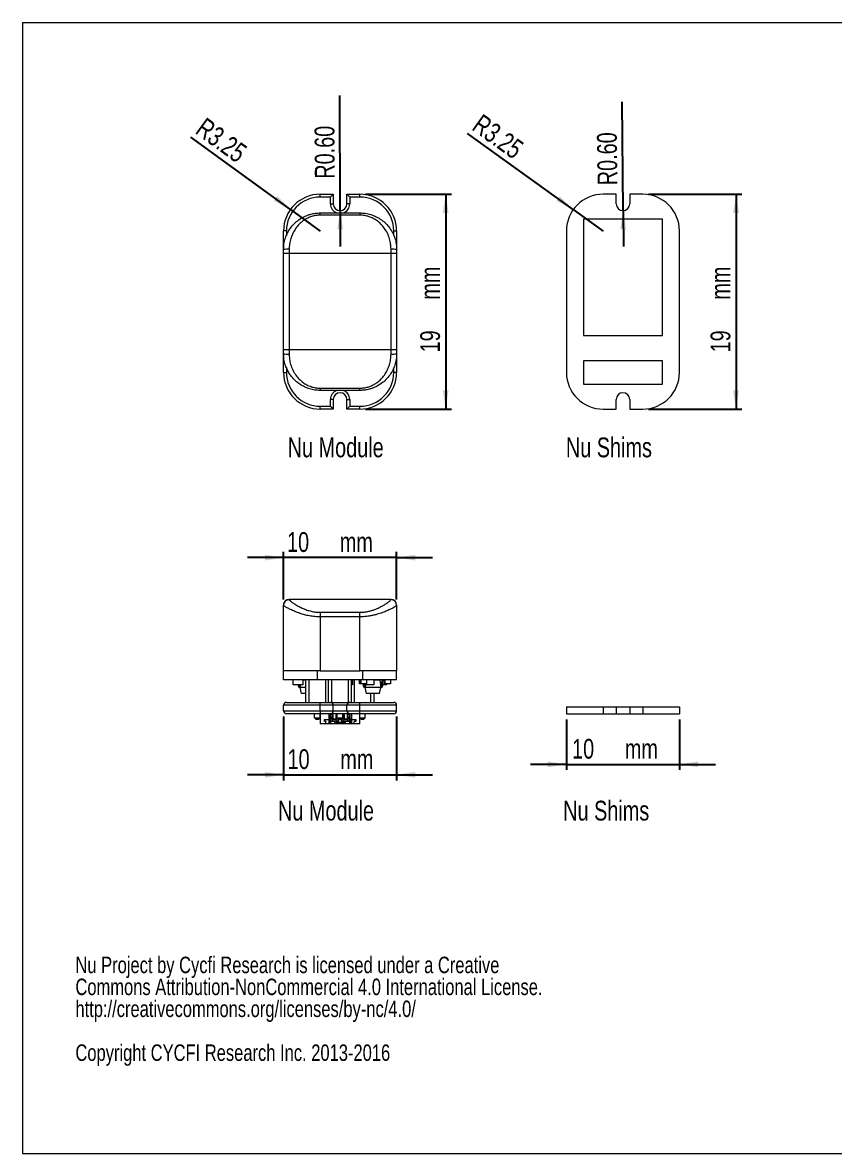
# Model space of a CAD drawing. Header units: millimetres. Extents: x 5 to 292, y 4 to 204.
# Drawn here: x 4.9 to 148.4, y 4.5 to 204.5 of the extents above; entities that cross this region are included whole.
import ezdxf

# ---------------------------------------------------------------- set-up
doc = ezdxf.new("R2010")
doc.units = ezdxf.units.MM
doc.layers.add('LAYER_1', color=179, linetype='Continuous')
doc.styles.add('SLDTEXTSTYLE0', font='TXT', dxfattribs={"width": 0.75})
doc.dimstyles.new('SLDDIMSTYLE0', dxfattribs={"dimtxt": 3.5, "dimasz": 3.302, "dimexe": 0, "dimexo": 0.0625, "dimgap": 0.875, "dimtad": 1, "dimlfac": 0.5, "dimrnd": 1e-09, "dimzin": 12, "dimdsep": 46, "dimtxsty": 'SLDTEXTSTYLE0', "dimsah": 1, "dimcen": 0.09, "dimadec": 0, "dimazin": 3, "dimtfac": 1, "dimtofl": 0, "dimtmove": 0, "dimatfit": 3, "dimfxl": 1, "dimfrac": 2, "dimtolj": 1, "dimtzin": 12, "dimarcsym": 0})
doc.dimstyles.new('SLDDIMSTYLE1', dxfattribs={"dimtxt": 3.5, "dimasz": 3.302, "dimexe": 0, "dimexo": 0.0625, "dimgap": 0.875, "dimtad": 1, "dimlfac": 0.5, "dimrnd": 1e-09, "dimzin": 4, "dimdsep": 46, "dimtxsty": 'SLDTEXTSTYLE0', "dimsah": 1, "dimcen": 0, "dimadec": 0, "dimazin": 1, "dimtfac": 1, "dimtofl": 0, "dimtmove": 1, "dimatfit": 3, "dimfxl": 1, "dimfrac": 2, "dimtolj": 1, "dimtzin": 12, "dimarcsym": 0})
doc.dimstyles.new('SLDDIMSTYLE2', dxfattribs={"dimtxt": 3.5, "dimasz": 3.302, "dimexe": 0, "dimexo": 0.0625, "dimgap": 0.875, "dimtad": 1, "dimlfac": 0.5, "dimrnd": 1e-09, "dimzin": 12, "dimdsep": 46, "dimtxsty": 'SLDTEXTSTYLE0', "dimsah": 1, "dimcen": 0, "dimadec": 0, "dimazin": 3, "dimtfac": 1, "dimtofl": 0, "dimtmove": 0, "dimatfit": 3, "dimfxl": 1, "dimfrac": 2, "dimtolj": 1, "dimtzin": 12, "dimarcsym": 0})
doc.dimstyles.new('SLDDIMSTYLE3', dxfattribs={"dimtxt": 3.5, "dimasz": 3.302, "dimexe": 0, "dimexo": 0.0625, "dimgap": 0.875, "dimtad": 1, "dimlfac": 0.5, "dimrnd": 1e-09, "dimzin": 12, "dimdsep": 46, "dimtxsty": 'SLDTEXTSTYLE0', "dimsah": 1, "dimcen": 0.09, "dimadec": 0, "dimazin": 3, "dimtfac": 1, "dimtmove": 0, "dimatfit": 0, "dimfxl": 1, "dimfrac": 2, "dimtolj": 1, "dimtzin": 12, "dimarcsym": 0})

# ---------------------------------------------------------------- blocks, each defined once
blk = doc.blocks.new('SW_NOTE_0')
at = {"color": 0, "linetype": 'Continuous', "lineweight": 0, "char_height": 2.9104, "attachment_point": 1, "style": 'SLDTEXTSTYLE0'}
for s, insert in [('Nu Project by Cycfi Research is licensed under a Creative', (0, 3.75)), ('Commons Attribution-NonCommercial 4.0 International License.', (0, -0.13)), ('http://creativecommons.org/licenses/by-nc/4.0/', (0, -4.01)), ('Copyright CYCFI Research Inc. 2013-2016', (0, -11.77))]:
    blk.add_mtext(s, dxfattribs=dict(at, insert=insert))
blk = doc.blocks.new('_D')
at = {"layer": 'LAYER_1'}
for p, q in [((65.54, 174.12), (80.71, 174.12)), ((79.71, 174.12), (79.71, 136.12)), ((65.54, 136.12), (80.71, 136.12))]:
    blk.add_line(p, q, dxfattribs=at)
for points in [[(79.71, 174.12), (79.2, 170.82), (80.22, 170.82)], [(79.71, 136.12), (80.22, 139.43), (79.2, 139.43)]]:
    blk.add_solid(points, dxfattribs=at)
at = {"layer": 'LAYER_1', "char_height": 3.5, "attachment_point": 1, "rotation": 90, "style": 'SLDTEXTSTYLE0'}
for s, insert in [('mm', (75.2, 155.48, -7)), ('19', (75.2, 146.15, -7))]:
    blk.add_mtext(s, dxfattribs=dict(at, insert=insert))
blk = doc.blocks.new('_D_1')
at = {"layer": 'LAYER_1'}
for q in [(61.02, 191.61), (61.06, 164.87)]:
    blk.add_line((61.05, 171.22), q, dxfattribs=at)
blk.add_solid([(61.05, 171.22), (60.55, 167.92), (61.56, 167.92)], dxfattribs=at)
at = {"layer": 'LAYER_1', "insert": (56.58, 176.86, -7), "char_height": 3.5, "attachment_point": 1, "rotation": 90.2852, "style": 'SLDTEXTSTYLE0'}
blk.add_mtext('R0.60', dxfattribs=at)
blk = doc.blocks.new('_D_2')
at = {"layer": 'LAYER_1'}
for q in [(34.67, 184.22), (57.54, 167.62)]:
    blk.add_line((52.28, 171.44), q, dxfattribs=at)
blk.add_solid([(52.28, 171.44), (49.91, 173.79), (49.31, 172.97)], dxfattribs=at)
at = {"layer": 'LAYER_1', "insert": (37.3, 187.86, -7), "char_height": 3.5, "attachment_point": 1, "rotation": 324.0342, "style": 'SLDTEXTSTYLE0'}
blk.add_mtext('R3.25', dxfattribs=at)
blk = doc.blocks.new('_D_3')
at = {"layer": 'LAYER_1'}
for q in [(83.55, 184.84), (107.54, 167.62)]:
    blk.add_line((102.26, 171.41), q, dxfattribs=at)
blk.add_solid([(102.26, 171.41), (99.88, 173.75), (99.28, 172.93)], dxfattribs=at)
at = {"layer": 'LAYER_1', "insert": (86.17, 188.49, -7), "char_height": 3.5, "attachment_point": 1, "rotation": 324.3367, "style": 'SLDTEXTSTYLE0'}
blk.add_mtext('R3.25', dxfattribs=at)
blk = doc.blocks.new('_D_4')
at = {"layer": 'LAYER_1'}
for q in [(110.88, 190.48), (111.12, 164.88)]:
    blk.add_line((111.06, 171.22), q, dxfattribs=at)
blk.add_solid([(111.06, 171.22), (110.58, 167.92), (111.6, 167.93)], dxfattribs=at)
at = {"layer": 'LAYER_1', "insert": (106.57, 175.69, -7), "char_height": 3.5, "attachment_point": 1, "rotation": 90.7822, "style": 'SLDTEXTSTYLE0'}
blk.add_mtext('R0.60', dxfattribs=at)
blk = doc.blocks.new('_D_5')
at = {"layer": 'LAYER_1'}
for p, q in [((115.54, 174.12), (132.04, 174.12)), ((131.04, 174.12), (131.04, 136.12)), ((115.54, 136.12), (132.04, 136.12))]:
    blk.add_line(p, q, dxfattribs=at)
for points in [[(131.04, 174.12), (130.53, 170.82), (131.55, 170.82)], [(131.04, 136.12), (131.55, 139.43), (130.53, 139.43)]]:
    blk.add_solid(points, dxfattribs=at)
at = {"layer": 'LAYER_1', "char_height": 3.5, "attachment_point": 1, "rotation": 90, "style": 'SLDTEXTSTYLE0'}
for s, insert in [('mm', (126.53, 155.48, -7)), ('19', (126.53, 146.15, -7))]:
    blk.add_mtext(s, dxfattribs=dict(at, insert=insert))
blk = doc.blocks.new('_D_6')
at = {"layer": 'LAYER_1'}
for p, q in [((51.04, 102.42), (51.04, 110.85)), ((71.04, 102.42), (71.04, 110.85)), ((51.04, 109.85), (44.69, 109.85)), ((71.04, 109.85), (51.04, 109.85)), ((71.04, 109.85), (77.39, 109.85))]:
    blk.add_line(p, q, dxfattribs=at)
for points in [[(51.04, 109.85), (47.74, 110.36), (47.74, 109.34)], [(71.04, 109.85), (74.34, 109.34), (74.34, 110.36)]]:
    blk.add_solid(points, dxfattribs=at)
at = {"layer": 'LAYER_1', "char_height": 3.5, "attachment_point": 1, "style": 'SLDTEXTSTYLE0'}
for s, insert in [('10', (51.66, 114.36, 0.2)), ('mm', (60.99, 114.36, 0.2))]:
    blk.add_mtext(s, dxfattribs=dict(at, insert=insert))
blk = doc.blocks.new('_D_7')
at = {"layer": 'LAYER_1'}
for p, q in [((51.04, 81.74), (51.04, 70.44)), ((71.04, 81.74), (71.04, 70.44)), ((51.04, 71.44), (44.69, 71.44)), ((51.04, 71.44), (71.04, 71.44)), ((71.04, 71.44), (77.39, 71.44))]:
    blk.add_line(p, q, dxfattribs=at)
for points in [[(51.04, 71.44), (47.74, 71.95), (47.74, 70.94)], [(71.04, 71.44), (74.34, 70.94), (74.34, 71.95)]]:
    blk.add_solid(points, dxfattribs=at)
at = {"layer": 'LAYER_1', "char_height": 3.5, "attachment_point": 1, "style": 'SLDTEXTSTYLE0'}
for s, insert in [('10', (51.75, 75.96, 0.2)), ('mm', (61.08, 75.96, 0.2))]:
    blk.add_mtext(s, dxfattribs=dict(at, insert=insert))
blk = doc.blocks.new('_D_8')
at = {"layer": 'LAYER_1'}
for p, q in [((101.04, 81.24), (101.04, 72.29)), ((121.04, 81.24), (121.04, 72.29)), ((101.04, 73.29), (94.69, 73.29)), ((101.04, 73.29), (121.04, 73.29)), ((121.04, 73.29), (127.39, 73.29))]:
    blk.add_line(p, q, dxfattribs=at)
for points in [[(101.04, 73.29), (97.74, 73.8), (97.74, 72.78)], [(121.04, 73.29), (124.34, 72.78), (124.34, 73.8)]]:
    blk.add_solid(points, dxfattribs=at)
at = {"layer": 'LAYER_1', "char_height": 3.5, "attachment_point": 1, "style": 'SLDTEXTSTYLE0'}
for s, insert in [('10', (102.05, 77.8, 0.2)), ('mm', (111.38, 77.8, 0.2))]:
    blk.add_mtext(s, dxfattribs=dict(at, insert=insert))

msp = doc.modelspace()

# ---------------------------------------------------------------- linework, layer by layer
at = {"color": 7, "linetype": 'Continuous', "lineweight": 0}
for p, q in [((4.92, 204.48), (291.92, 204.48)), ((4.92, 204.48), (4.92, 4.48)), ((4.92, 4.48), (291.92, 4.48))]:
    msp.add_line(p, q, dxfattribs=at)
at = {"color": 7, "linetype": 'Continuous', "lineweight": 15}
for p, q in [((57.543, 173.625), (57.543, 174.125)), ((57.543, 174.125), (59.843, 174.125)), ((59.843, 174.125), (59.843, 172.425)), ((62.243, 172.425), (62.243, 174.125)), ((62.243, 174.125), (64.543, 174.125)), ((64.543, 173.625), (64.543, 174.125)), ((109.843, 174.125), (107.543, 174.125)), ((109.843, 172.425), (109.843, 174.125)), ((112.243, 174.125), (112.243, 172.425)), ((114.543, 174.125), (112.243, 174.125)), ((59.343, 173.625), (57.543, 173.625)), ((59.343, 172.425), (59.343, 173.625)), ((59.343, 172.425), (59.843, 172.425)), ((62.743, 172.425), (62.243, 172.425)), ((62.743, 173.625), (62.743, 172.425)), ((64.543, 173.625), (62.743, 173.625)), ((57.543, 170.425), (57.543, 170.825)), ((57.543, 170.825), (64.543, 170.825)), ((64.543, 170.425), (57.543, 170.425)), ((64.543, 170.825), (64.543, 170.425)), ((118.043, 169.725), (104.043, 169.725)), ((104.043, 169.725), (104.043, 149.125)), ((118.043, 149.125), (118.043, 169.725)), ((51.043, 164.325), (51.043, 167.625)), ((51.543, 167.625), (51.043, 167.625)), ((70.543, 167.625), (71.043, 167.625)), ((71.043, 167.625), (71.043, 164.325)), ((101.043, 167.625), (101.043, 142.625)), ((121.043, 142.625), (121.043, 167.625)), ((51.043, 163.625), (51.043, 164.325)), ((52.043, 164.392), (52.043, 163.625)), ((70.043, 163.625), (70.043, 164.392)), ((71.043, 164.325), (71.043, 163.625)), ((51.043, 146.625), (51.043, 163.625)), ((52.043, 163.625), (51.043, 163.625)), ((52.043, 163.625), (52.043, 146.625)), ((70.043, 163.625), (52.043, 163.625)), ((70.043, 146.625), (70.043, 163.625)), ((71.043, 163.625), (70.043, 163.625)), ((71.043, 163.625), (71.043, 146.625)), ((104.043, 149.125), (118.043, 149.125)), ((51.043, 145.925), (51.043, 146.625)), ((52.043, 146.625), (51.043, 146.625)), ((52.043, 146.625), (52.043, 145.857)), ((70.043, 146.625), (52.043, 146.625)), ((70.043, 145.857), (70.043, 146.625)), ((71.043, 146.625), (70.043, 146.625)), ((71.043, 146.625), (71.043, 145.925)), ((51.043, 142.625), (51.043, 145.925)), ((71.043, 145.925), (71.043, 142.625)), ((118.043, 144.685), (104.043, 144.685)), ((104.043, 144.685), (104.043, 140.525)), ((118.043, 140.525), (118.043, 144.685)), ((51.043, 142.625), (51.543, 142.625)), ((71.043, 142.625), (70.543, 142.625)), ((104.043, 140.525), (118.043, 140.525)), ((57.543, 139.825), (57.543, 139.425)), ((57.543, 139.825), (64.543, 139.825)), ((64.543, 139.425), (57.543, 139.425)), ((64.543, 139.425), (64.543, 139.825)), ((57.543, 136.125), (57.543, 136.625)), ((57.543, 136.625), (59.343, 136.625)), ((59.843, 136.125), (57.543, 136.125)), ((59.343, 136.625), (59.343, 137.825)), ((59.843, 137.825), (59.343, 137.825)), ((59.843, 137.825), (59.843, 136.125)), ((62.243, 137.825), (62.743, 137.825)), ((62.243, 136.125), (62.243, 137.825)), ((64.543, 136.125), (62.243, 136.125)), ((62.743, 137.825), (62.743, 136.625)), ((62.743, 136.625), (64.543, 136.625)), ((64.543, 136.125), (64.543, 136.625)), ((107.543, 136.125), (109.843, 136.125)), ((109.843, 136.125), (109.843, 137.825)), ((112.243, 137.825), (112.243, 136.125)), ((112.243, 136.125), (114.543, 136.125)), ((52.043, 102.445), (52.043, 102.418)), ((70.043, 102.445), (52.043, 102.445)), ((70.043, 102.418), (70.043, 102.445)), ((51.043, 101.421), (51.043, 101.445)), ((51.043, 89.845), (51.043, 101.421)), ((57.543, 100.178), (64.543, 100.178)), ((57.543, 100.178), (57.543, 99.378)), ((64.543, 99.378), (64.543, 100.178)), ((71.043, 101.445), (71.043, 101.421)), ((71.043, 101.421), (71.043, 89.845)), ((64.543, 99.378), (57.543, 99.378)), ((57.543, 99.378), (57.543, 89.845)), ((64.543, 89.845), (64.543, 99.378)), ((57.543, 89.845), (51.043, 89.845)), ((51.043, 88.245), (51.043, 89.845)), ((57.043, 88.245), (51.043, 88.245)), ((52.726, 87.355), (52.726, 88.235)), ((54.446, 88.235), (54.446, 87.355)), ((55.004, 88.199), (54.446, 88.199)), ((54.628, 88.235), (54.628, 88.199)), ((55.002, 88.199), (55.002, 88.245)), ((55.004, 84.245), (55.004, 88.245)), ((55.504, 88.245), (55.504, 84.245)), ((57.043, 88.245), (57.043, 89.845)), ((65.043, 88.245), (57.043, 88.245)), ((57.543, 89.845), (64.543, 89.845)), ((58.504, 84.245), (58.504, 88.245)), ((59.004, 84.245), (59.004, 88.245)), ((59.504, 88.245), (59.504, 84.245)), ((62.504, 84.245), (62.504, 88.245)), ((63.004, 88.245), (63.004, 84.245)), ((63.225, 88.235), (63.225, 87.355)), ((63.502, 88.245), (63.502, 84.245)), ((64.502, 88.245), (64.502, 87.545)), ((64.502, 87.605), (64.502, 88.185)), ((64.502, 88.185), (64.504, 88.185)), ((64.504, 88.185), (64.504, 88.245)), ((64.504, 88.185), (64.509, 88.185)), ((64.509, 88.245), (64.509, 88.185)), ((64.509, 88.185), (64.511, 88.185)), ((64.511, 87.545), (64.511, 88.245)), ((64.511, 88.185), (64.511, 87.605)), ((71.043, 89.845), (64.543, 89.845)), ((64.601, 88.245), (64.601, 88.105)), ((64.679, 88.105), (64.601, 88.105)), ((64.679, 88.245), (64.679, 87.545)), ((64.68, 88.185), (64.682, 88.185)), ((64.68, 87.605), (64.68, 88.185)), ((64.682, 88.185), (64.682, 88.245)), ((64.682, 88.185), (64.686, 88.185)), ((64.686, 88.235), (64.686, 88.185)), ((64.689, 88.235), (64.686, 88.235)), ((64.686, 88.185), (64.688, 88.185)), ((64.688, 88.185), (64.688, 87.605)), ((64.689, 87.545), (64.689, 88.235)), ((65.043, 88.245), (65.043, 89.845)), ((71.043, 88.245), (65.043, 88.245)), ((65.709, 88.245), (65.709, 87.545)), ((66.999, 88.235), (66.999, 87.355)), ((68.093, 88.199), (66.999, 88.199)), ((67.002, 88.245), (67.002, 88.199)), ((67.541, 88.199), (67.541, 88.235)), ((68.093, 88.199), (68.253, 86.899)), ((68.916, 88.105), (68.735, 88.105)), ((68.916, 88.245), (68.916, 87.545)), ((68.917, 88.185), (68.919, 88.185)), ((68.917, 87.605), (68.917, 88.185)), ((68.919, 88.185), (68.919, 88.245)), ((68.919, 88.185), (68.924, 88.185)), ((68.924, 88.235), (68.924, 88.185)), ((68.926, 88.235), (68.924, 88.235)), ((68.924, 88.185), (68.926, 88.185)), ((68.926, 87.545), (68.926, 88.235)), ((68.926, 88.185), (68.926, 87.605)), ((69.946, 88.245), (69.946, 87.545)), ((71.043, 88.245), (71.043, 89.845)), ((54.436, 87.345), (52.736, 87.345)), ((53.674, 87.099), (53.674, 87.345)), ((53.814, 87.345), (53.814, 87.099)), ((53.874, 87.039), (53.973, 87.039)), ((53.956, 86.899), (53.874, 86.899)), ((54.011, 87.345), (53.956, 86.899)), ((54.21, 85.799), (53.956, 86.899)), ((55.004, 86.899), (53.956, 86.899)), ((63.215, 87.345), (63.004, 87.345)), ((64.503, 87.605), (64.502, 87.605)), ((64.503, 87.545), (64.502, 87.545)), ((64.503, 87.545), (64.503, 87.605)), ((64.51, 87.605), (64.503, 87.605)), ((64.51, 87.545), (64.503, 87.545)), ((64.51, 87.545), (64.51, 87.605)), ((64.51, 87.605), (64.511, 87.605)), ((64.511, 87.545), (64.51, 87.545)), ((64.679, 87.545), (64.511, 87.545)), ((64.514, 87.525), (64.514, 87.545)), ((64.52, 87.525), (64.514, 87.525)), ((64.52, 87.525), (64.52, 87.545)), ((64.695, 87.525), (64.52, 87.525)), ((64.679, 87.545), (64.681, 87.545)), ((64.681, 87.605), (64.68, 87.605)), ((64.681, 87.545), (64.681, 87.605)), ((64.687, 87.605), (64.681, 87.605)), ((64.681, 87.545), (64.687, 87.545)), ((64.687, 87.545), (64.687, 87.605)), ((64.687, 87.605), (64.688, 87.605)), ((64.689, 87.545), (64.687, 87.545)), ((65.709, 87.545), (64.689, 87.545)), ((64.695, 87.525), (64.695, 87.545)), ((64.698, 87.525), (64.695, 87.525)), ((64.698, 87.525), (64.698, 87.545)), ((65.696, 87.525), (64.698, 87.525)), ((65.171, 87.099), (65.171, 87.525)), ((65.279, 87.355), (65.279, 87.525)), ((66.989, 87.345), (65.289, 87.345)), ((65.311, 87.345), (65.311, 87.099)), ((65.371, 87.039), (65.47, 87.039)), ((65.453, 86.899), (65.371, 86.899)), ((65.508, 87.345), (65.453, 86.899)), ((65.707, 85.799), (65.453, 86.899)), ((68.253, 86.899), (65.453, 86.899)), ((65.696, 87.525), (65.696, 87.545)), ((67.999, 85.799), (68.253, 86.899)), ((68.395, 87.345), (68.198, 87.345)), ((68.236, 87.039), (68.335, 87.039)), ((68.335, 86.899), (68.253, 86.899)), ((68.395, 87.099), (68.395, 87.905)), ((68.535, 87.905), (68.535, 87.099)), ((69.251, 87.345), (68.535, 87.345)), ((68.916, 87.545), (68.918, 87.545)), ((68.918, 87.605), (68.917, 87.605)), ((68.918, 87.545), (68.918, 87.605)), ((68.924, 87.605), (68.918, 87.605)), ((68.918, 87.545), (68.924, 87.545)), ((68.924, 87.545), (68.924, 87.605)), ((68.924, 87.605), (68.926, 87.605)), ((68.926, 87.545), (68.924, 87.545)), ((69.946, 87.545), (68.926, 87.545)), ((68.932, 87.525), (68.932, 87.545)), ((68.935, 87.525), (68.932, 87.525)), ((68.935, 87.525), (68.935, 87.545)), ((69.934, 87.525), (68.935, 87.525)), ((69.261, 87.525), (69.261, 87.355)), ((69.934, 87.525), (69.934, 87.545)), ((51.543, 84.245), (57.543, 84.245)), ((55.004, 85.799), (54.21, 85.799)), ((55.002, 84.245), (55.002, 85.799)), ((57.543, 83.745), (57.543, 84.245)), ((57.543, 84.245), (59.343, 84.245)), ((59.343, 84.245), (62.743, 84.245)), ((62.743, 84.245), (64.543, 84.245)), ((64.543, 83.745), (64.543, 84.245)), ((64.543, 84.245), (70.543, 84.245)), ((67.999, 85.799), (65.707, 85.799)), ((66.502, 84.245), (66.502, 85.799)), ((67.002, 85.799), (67.002, 84.245)), ((57.543, 83.745), (51.043, 83.745)), ((51.043, 82.745), (51.043, 83.745)), ((51.043, 82.745), (57.543, 82.745)), ((57.543, 82.245), (51.543, 82.245)), ((56.502, 81.545), (56.502, 82.245)), ((56.504, 81.545), (56.504, 82.245)), ((57.504, 81.545), (57.504, 82.245)), ((57.538, 82.245), (57.538, 80.445)), ((57.543, 82.745), (57.543, 83.745)), ((59.843, 83.745), (57.543, 83.745)), ((57.543, 82.745), (57.543, 82.245)), ((57.543, 82.745), (59.843, 82.745)), ((59.343, 82.245), (57.543, 82.245)), ((59.038, 82.245), (59.038, 81.205)), ((59.368, 82.065), (59.268, 82.065)), ((59.268, 82.065), (59.268, 81.385)), ((59.368, 81.965), (59.268, 82.065)), ((62.743, 82.245), (59.343, 82.245)), ((59.368, 82.245), (59.368, 82.045)), ((59.708, 82.045), (59.368, 82.045)), ((59.368, 82.045), (59.368, 81.685)), ((59.708, 82.245), (59.708, 82.045)), ((59.808, 82.065), (59.708, 82.065)), ((59.808, 82.065), (59.708, 81.965)), ((59.708, 82.045), (59.708, 81.685)), ((59.808, 81.385), (59.808, 82.065)), ((59.843, 82.745), (59.843, 83.745)), ((62.243, 83.745), (59.843, 83.745)), ((59.843, 82.745), (62.243, 82.745)), ((60.368, 82.065), (60.268, 82.065)), ((60.268, 82.065), (60.268, 81.385)), ((60.368, 81.965), (60.268, 82.065)), ((60.368, 82.245), (60.368, 82.045)), ((60.368, 82.045), (60.368, 81.685)), ((60.504, 81.545), (60.504, 82.245)), ((61.504, 81.545), (61.504, 82.245)), ((61.708, 82.245), (61.708, 82.045)), ((61.808, 82.065), (61.708, 82.065)), ((61.808, 82.065), (61.708, 81.965)), ((61.708, 82.045), (61.708, 81.685)), ((61.808, 81.385), (61.808, 82.065)), ((64.543, 83.745), (62.243, 83.745)), ((62.243, 82.745), (62.243, 83.745)), ((62.243, 82.745), (64.543, 82.745)), ((62.368, 81.965), (62.268, 82.065)), ((62.368, 82.065), (62.268, 82.065)), ((62.268, 82.065), (62.268, 81.385)), ((62.368, 82.245), (62.368, 82.045)), ((62.708, 82.045), (62.368, 82.045)), ((62.368, 82.045), (62.368, 81.685)), ((62.708, 82.245), (62.708, 82.045)), ((62.808, 82.065), (62.708, 81.965)), ((62.808, 82.065), (62.708, 82.065)), ((62.708, 82.045), (62.708, 81.685)), ((64.543, 82.245), (62.743, 82.245)), ((62.808, 81.385), (62.808, 82.065)), ((63.038, 82.245), (63.038, 81.205)), ((64.538, 80.445), (64.538, 82.245)), ((64.543, 82.745), (64.543, 83.745)), ((71.043, 83.745), (64.543, 83.745)), ((64.543, 82.245), (64.543, 82.745)), ((64.543, 82.745), (71.043, 82.745)), ((70.543, 82.245), (64.543, 82.245)), ((65.502, 81.545), (65.502, 82.245)), ((71.043, 82.745), (71.043, 83.745)), ((101.043, 83.445), (101.043, 82.245)), ((101.043, 83.445), (107.543, 83.445)), ((101.043, 82.245), (107.543, 82.245)), ((107.543, 83.445), (107.543, 82.245)), ((107.543, 83.445), (109.843, 83.445)), ((107.543, 82.245), (109.843, 82.245)), ((109.843, 83.445), (109.843, 82.245)), ((109.843, 83.445), (112.243, 83.445)), ((109.843, 82.245), (112.243, 82.245)), ((112.243, 83.445), (112.243, 82.245)), ((112.243, 83.445), (114.543, 83.445)), ((112.243, 82.245), (114.543, 82.245)), ((114.543, 83.445), (114.543, 82.245)), ((114.543, 83.445), (121.043, 83.445)), ((114.543, 82.245), (121.043, 82.245)), ((121.043, 83.445), (121.043, 82.245)), ((56.802, 81.245), (56.502, 81.545)), ((56.502, 81.545), (56.504, 81.545)), ((56.804, 81.245), (56.504, 81.545)), ((56.504, 81.545), (57.504, 81.545)), ((56.804, 81.245), (56.802, 81.245)), ((57.204, 81.245), (56.804, 81.245)), ((57.204, 81.245), (57.504, 81.545)), ((58.438, 80.445), (57.538, 80.445)), ((58.278, 80.885), (58.278, 81.205)), ((58.278, 81.205), (59.038, 81.205)), ((58.538, 80.805), (58.278, 80.885)), ((58.338, 81.085), (58.538, 81.205)), ((58.338, 80.925), (58.338, 81.085)), ((58.538, 80.865), (58.338, 80.925)), ((58.538, 80.545), (58.438, 80.445)), ((58.538, 80.445), (58.438, 80.445)), ((58.479, 80.485), (58.538, 80.485)), ((58.538, 80.865), (58.538, 80.805)), ((58.538, 80.545), (58.538, 80.805)), ((58.538, 80.545), (58.538, 80.445)), ((59.038, 80.445), (58.538, 80.445)), ((59.368, 81.305), (59.038, 81.305)), ((59.038, 81.205), (59.038, 80.445)), ((59.038, 81.205), (59.368, 81.205)), ((59.138, 80.445), (59.038, 80.445)), ((59.138, 81.205), (59.138, 80.445)), ((59.338, 80.445), (59.138, 80.445)), ((59.368, 81.485), (59.268, 81.385)), ((59.268, 81.385), (59.368, 81.385)), ((59.338, 81.205), (59.338, 80.865)), ((60.138, 80.865), (59.338, 80.865)), ((59.338, 80.865), (59.338, 80.445)), ((60.138, 80.445), (59.338, 80.445)), ((59.368, 81.685), (59.708, 81.685)), ((59.368, 81.685), (59.368, 81.545)), ((59.708, 81.545), (59.368, 81.545)), ((59.368, 81.545), (59.368, 81.305)), ((59.708, 81.305), (59.368, 81.305)), ((59.368, 81.305), (59.368, 80.945)), ((59.708, 80.945), (59.368, 80.945)), ((59.368, 80.945), (59.368, 80.865)), ((59.708, 81.685), (59.708, 81.545)), ((59.708, 81.545), (59.708, 81.305)), ((59.708, 81.485), (59.808, 81.385)), ((59.708, 81.385), (59.808, 81.385)), ((59.708, 81.305), (59.708, 80.945)), ((60.368, 81.305), (59.708, 81.305)), ((59.708, 81.205), (59.738, 81.205)), ((59.708, 80.945), (59.708, 80.865)), ((59.738, 80.865), (59.738, 81.205)), ((59.738, 81.205), (60.338, 81.205)), ((60.138, 80.445), (60.138, 80.865)), ((60.138, 80.865), (60.338, 80.865)), ((60.338, 80.445), (60.138, 80.445)), ((60.368, 81.485), (60.268, 81.385)), ((60.268, 81.385), (60.368, 81.385)), ((60.338, 80.865), (60.338, 81.205)), ((60.338, 81.205), (60.368, 81.205)), ((60.338, 80.865), (60.338, 80.705)), ((60.338, 80.785), (60.368, 80.785)), ((60.338, 80.705), (60.338, 80.445)), ((61.738, 80.705), (60.338, 80.705)), ((61.738, 80.445), (60.338, 80.445)), ((60.368, 81.685), (60.504, 81.685)), ((60.368, 81.685), (60.368, 81.545)), ((60.368, 81.545), (60.368, 81.305)), ((60.708, 81.305), (60.368, 81.305)), ((60.368, 81.305), (60.368, 80.945)), ((60.708, 80.945), (60.368, 80.945)), ((60.368, 80.945), (60.368, 80.805)), ((60.708, 80.805), (60.368, 80.805)), ((60.368, 80.805), (60.368, 80.705)), ((60.438, 80.525), (60.438, 80.625)), ((60.438, 80.625), (61.638, 80.625)), ((61.638, 80.525), (60.438, 80.525)), ((60.504, 81.545), (61.504, 81.545)), ((60.804, 81.245), (60.504, 81.545)), ((60.708, 81.341), (60.708, 81.305)), ((60.708, 81.305), (60.708, 80.945)), ((60.744, 81.305), (60.708, 81.305)), ((60.708, 81.205), (60.738, 81.205)), ((60.708, 80.945), (60.708, 80.805)), ((60.708, 80.805), (60.708, 80.705)), ((60.708, 80.785), (60.738, 80.785)), ((60.738, 80.705), (60.738, 81.205)), ((60.738, 81.205), (61.338, 81.205)), ((61.204, 81.245), (60.804, 81.245)), ((61.204, 81.245), (61.504, 81.545)), ((61.368, 81.305), (61.264, 81.305)), ((61.338, 80.705), (61.338, 81.205)), ((61.338, 81.205), (61.368, 81.205)), ((61.338, 80.785), (61.368, 80.785)), ((61.344, 81.385), (61.368, 81.385)), ((61.368, 81.408), (61.368, 81.305)), ((61.708, 81.305), (61.368, 81.305)), ((61.368, 81.305), (61.368, 80.945)), ((61.708, 80.945), (61.368, 80.945)), ((61.368, 80.945), (61.368, 80.805)), ((61.708, 80.805), (61.368, 80.805)), ((61.368, 80.805), (61.368, 80.705)), ((61.504, 81.685), (61.708, 81.685)), ((61.638, 80.625), (61.638, 80.525)), ((61.708, 81.685), (61.708, 81.545)), ((61.708, 81.545), (61.708, 81.305)), ((61.708, 81.485), (61.808, 81.385)), ((61.708, 81.385), (61.808, 81.385)), ((61.708, 81.305), (61.708, 80.945)), ((62.368, 81.305), (61.708, 81.305)), ((61.708, 81.205), (61.738, 81.205)), ((61.708, 80.945), (61.708, 80.805)), ((61.708, 80.805), (61.708, 80.705)), ((61.708, 80.785), (61.738, 80.785)), ((61.738, 80.865), (61.738, 81.205)), ((61.738, 81.205), (62.338, 81.205)), ((61.738, 80.705), (61.738, 80.865)), ((61.738, 80.865), (61.938, 80.865)), ((61.738, 80.705), (61.738, 80.445)), ((61.938, 80.445), (61.738, 80.445)), ((61.938, 80.865), (61.938, 80.445)), ((62.738, 80.865), (61.938, 80.865)), ((62.738, 80.445), (61.938, 80.445)), ((62.368, 81.485), (62.268, 81.385)), ((62.268, 81.385), (62.368, 81.385)), ((62.338, 80.865), (62.338, 81.205)), ((62.338, 81.205), (62.368, 81.205)), ((62.368, 81.685), (62.708, 81.685)), ((62.368, 81.685), (62.368, 81.545)), ((62.708, 81.545), (62.368, 81.545)), ((62.368, 81.545), (62.368, 81.305)), ((62.708, 81.305), (62.368, 81.305)), ((62.368, 81.305), (62.368, 80.945)), ((62.708, 80.945), (62.368, 80.945)), ((62.368, 80.945), (62.368, 80.865)), ((62.708, 81.685), (62.708, 81.545)), ((62.708, 81.545), (62.708, 81.305)), ((62.708, 81.485), (62.808, 81.385)), ((62.708, 81.385), (62.808, 81.385)), ((62.708, 81.305), (62.708, 80.945)), ((63.038, 81.305), (62.708, 81.305)), ((62.708, 81.205), (63.038, 81.205)), ((62.708, 80.945), (62.708, 80.865)), ((62.738, 80.865), (62.738, 81.205)), ((62.738, 80.445), (62.738, 80.865)), ((62.938, 80.445), (62.738, 80.445)), ((62.938, 81.205), (62.938, 80.445)), ((63.038, 80.445), (62.938, 80.445)), ((63.038, 81.205), (63.038, 80.445)), ((63.038, 81.205), (63.798, 81.205)), ((63.538, 80.445), (63.038, 80.445)), ((63.538, 81.205), (63.738, 81.085)), ((63.738, 80.925), (63.538, 80.865)), ((63.798, 80.885), (63.538, 80.805)), ((63.538, 80.865), (63.538, 80.805)), ((63.538, 80.545), (63.538, 80.805)), ((63.538, 80.545), (63.538, 80.445)), ((63.638, 80.445), (63.538, 80.545)), ((63.538, 80.485), (63.597, 80.485)), ((63.638, 80.445), (63.538, 80.445)), ((64.538, 80.445), (63.638, 80.445)), ((63.738, 81.085), (63.738, 80.925)), ((63.798, 81.205), (63.798, 80.885)), ((64.538, 81.545), (65.502, 81.545)), ((64.802, 81.245), (64.538, 81.508)), ((65.202, 81.245), (64.802, 81.245)), ((65.202, 81.245), (65.502, 81.545))]:
    msp.add_line(p, q, dxfattribs=at)
at = {"color": 8, "linetype": 'Continuous', "lineweight": 15}
for p, q in [((51.543, 167.625), (51.543, 166.776)), ((70.543, 166.82), (70.543, 167.625)), ((51.543, 143.452), (51.543, 142.625)), ((70.543, 142.625), (70.543, 143.474)), ((60.504, 82.045), (60.368, 82.045)), ((61.708, 82.045), (61.504, 82.045)), ((59.368, 80.985), (59.338, 80.985)), ((59.738, 80.985), (59.708, 80.985)), ((60.368, 80.985), (60.338, 80.985)), ((60.504, 81.545), (60.368, 81.545)), ((60.738, 80.985), (60.708, 80.985)), ((61.368, 80.985), (61.338, 80.985)), ((61.708, 81.545), (61.504, 81.545)), ((61.738, 80.985), (61.708, 80.985)), ((62.368, 80.985), (62.338, 80.985)), ((62.738, 80.985), (62.708, 80.985))]:
    msp.add_line(p, q, dxfattribs=at)
at = {"color": 7, "linetype": 'Continuous', "lineweight": 15, "flags": 128}
for points in [[(59.343, 173.625), (59.44, 173.722), (59.534, 173.816), (59.62, 173.902), (59.696, 173.978), (59.758, 174.04), (59.805, 174.087), (59.833, 174.115), (59.843, 174.125)], [(62.743, 173.625), (62.656, 173.711), (62.572, 173.796), (62.493, 173.875), (62.421, 173.946), (62.36, 174.008), (62.31, 174.058), (62.273, 174.094), (62.25, 174.117), (62.243, 174.125)], [(51.043, 164.125), (51.072, 164.713), (51.079, 164.781)], [(71.007, 164.782), (71.014, 164.713), (71.043, 164.125)], [(51.079, 145.467), (51.072, 145.537), (51.043, 146.094)], [(71.043, 146.094), (71.014, 145.537), (71.007, 145.468)], [(59.843, 136.125), (59.833, 136.134), (59.805, 136.163), (59.758, 136.209), (59.696, 136.271), (59.62, 136.347), (59.534, 136.433), (59.44, 136.527), (59.343, 136.625)], [(62.243, 136.125), (62.25, 136.132), (62.273, 136.155), (62.31, 136.192), (62.36, 136.242), (62.421, 136.303), (62.493, 136.375), (62.572, 136.454), (62.656, 136.538), (62.743, 136.625)]]:
    msp.add_lwpolyline(points, dxfattribs=at)
at = {"color": 7, "linetype": 'Continuous', "lineweight": 15}
for centre, radius, start, end in [((57.543, 167.625), 6.5, 90, 180), ((64.543, 167.625), 6.5, 0, 90), ((107.543, 167.625), 6.5, 90, 180), ((114.543, 167.625), 6.5, 0, 90), ((57.543, 167.625), 6, 90, 180), ((61.043, 172.425), 1.2, 180, 0), ((64.543, 167.625), 6, 0, 90), ((111.043, 172.425), 1.2, 180, 0), ((51.794, 160.651), 3.75, 86.19459, 101.55619), ((70.292, 160.651), 3.75, 78.44381, 93.80541), ((51.794, 149.598), 3.75, 258.44381, 273.80541), ((70.292, 149.598), 3.75, 266.19459, 281.55619), ((57.543, 142.625), 6.5, 180, 270), ((57.543, 142.625), 6, 180, 270), ((64.543, 142.625), 6, 270, 0), ((64.543, 142.625), 6.5, 270, 0), ((107.543, 142.625), 6.5, 180, 270), ((114.543, 142.625), 6.5, 270, 0), ((61.043, 137.825), 1.2, 0, 180), ((111.043, 137.825), 1.2, 0, 180), ((52.043, 101.445), 1, 90, 180), ((52.042, 101.42), 0.999, 89.93413, 179.93413), ((70.043, 101.445), 1, 0, 90), ((70.044, 101.42), 0.999, 0.06587, 90.06587), ((52.736, 88.235), 0.01, 90, 180), ((54.436, 88.235), 0.01, 0, 90), ((54.618, 88.235), 0.01, 0, 90), ((63.215, 88.235), 0.01, 0, 90), ((64.696, 88.235), 0.01, 90.00176, 179.99958), ((64.699, 88.235), 0.01, 90.00232, 179.99768), ((66.989, 88.235), 0.01, 0, 90), ((67.551, 88.235), 0.01, 90, 180), ((68.735, 87.905), 0.34, 90, 180), ((68.735, 87.905), 0.2, 90, 180), ((68.934, 88.235), 0.01, 89.99816, 180.00451), ((68.936, 88.235), 0.01, 90.0012, 180.00147), ((52.736, 87.355), 0.01, 180, 270), ((53.874, 87.099), 0.2, 180, 270), ((53.874, 87.099), 0.06, 180, 270), ((54.436, 87.355), 0.01, 270, 0), ((63.215, 87.355), 0.01, 270, 0), ((65.371, 87.099), 0.2, 180, 270), ((65.289, 87.355), 0.01, 180, 270), ((65.371, 87.099), 0.06, 180, 270), ((66.989, 87.355), 0.01, 270, 0), ((68.335, 87.099), 0.06, 270, 0), ((68.335, 87.099), 0.2, 270, 0), ((69.251, 87.355), 0.01, 270, 0), ((51.543, 83.745), 0.5, 90, 180), ((59.343, 83.745), 0.5, 0, 90), ((62.743, 83.745), 0.5, 90, 180), ((70.543, 83.745), 0.5, 360, 90), ((51.543, 82.745), 0.5, 180, 270), ((59.343, 82.745), 0.5, 270, 0), ((62.743, 82.745), 0.5, 180, 270), ((70.543, 82.745), 0.5, 270, 360)]:
    msp.add_arc(centre, radius, start, end, dxfattribs=at)
at = {"color": 8, "linetype": 'Continuous', "lineweight": 15}
for centre, start, end in [((61.043, 172.425), 180, 250.25008), ((61.043, 172.425), 289.74992, 0), ((61.043, 137.825), 109.74992, 180), ((61.043, 137.825), 0, 70.25008)]:
    msp.add_arc(centre, 1.7, start, end, dxfattribs=at)
at = {"color": 7, "linetype": 'Continuous', "lineweight": 15}
for points, knots in [([(51.043, 164.325), (51.058, 164.664), (51.09, 165.354), (51.338, 166.344), (51.724, 167.279), (52.252, 168.146), (52.926, 168.941), (53.757, 169.648), (54.573, 170.13), (55.302, 170.436), (55.95, 170.639), (56.698, 170.793), (57.259, 170.814), (57.543, 170.825)], [0, 0, 0, 0, 0.0977883, 0.1985065, 0.2954161, 0.3947192, 0.4992539, 0.6064079, 0.7206026, 0.7797804, 0.8389487, 0.9185801, 1, 1, 1, 1]), ([(57.543, 170.425), (57.304, 170.414), (56.828, 170.394), (56.137, 170.24), (55.486, 170.003), (54.883, 169.688), (54.255, 169.254), (53.634, 168.673), (53.066, 167.94), (52.62, 167.134), (52.295, 166.272), (52.084, 165.351), (52.056, 164.712), (52.043, 164.392)], [0, 0, 0, 0, 0.0762164, 0.1524788, 0.2278935, 0.3037324, 0.3793108, 0.4861219, 0.5929587, 0.6938208, 0.7946543, 0.8973418, 1, 1, 1, 1]), ([(64.543, 170.825), (64.863, 170.811), (65.513, 170.783), (66.45, 170.561), (67.338, 170.218), (68.176, 169.744), (68.961, 169.129), (69.687, 168.347), (70.199, 167.568), (70.538, 166.859), (70.789, 166.178), (70.997, 165.333), (71.027, 164.664), (71.043, 164.325)], [0, 0, 0, 0, 0.0919186, 0.1866664, 0.2776085, 0.3706324, 0.4718352, 0.5754128, 0.6893772, 0.7483154, 0.8072485, 0.9023089, 1, 1, 1, 1]), ([(70.043, 164.392), (70.03, 164.703), (70.004, 165.324), (69.791, 166.283), (69.426, 167.238), (68.906, 168.111), (68.289, 168.842), (67.631, 169.412), (66.918, 169.856), (66.173, 170.175), (65.373, 170.383), (64.819, 170.411), (64.543, 170.425)], [0, 0, 0, 0, 0.0997073, 0.1994405, 0.3184206, 0.4374528, 0.5404875, 0.6434883, 0.7332832, 0.8229845, 0.9115377, 1, 1, 1, 1]), ([(57.543, 139.425), (57.218, 139.439), (56.568, 139.468), (55.627, 139.69), (54.745, 140.033), (53.903, 140.509), (53.122, 141.124), (52.479, 141.815), (51.986, 142.524), (51.617, 143.216), (51.309, 144.014), (51.089, 144.921), (51.058, 145.59), (51.043, 145.925)], [0, 0, 0, 0, 0.0933046, 0.1866521, 0.2786099, 0.3706139, 0.4729997, 0.5753909, 0.6526077, 0.7300884, 0.8072585, 0.9036423, 1, 1, 1, 1]), ([(52.043, 145.857), (52.055, 145.55), (52.08, 144.929), (52.292, 143.976), (52.657, 143.015), (53.174, 142.145), (53.793, 141.409), (54.449, 140.842), (55.164, 140.394), (55.905, 140.077), (56.707, 139.866), (57.261, 139.838), (57.543, 139.825)], [0, 0, 0, 0, 0.0984381, 0.1994399, 0.3165993, 0.4374517, 0.5393313, 0.6434787, 0.7321661, 0.8229696, 0.9098176, 1, 1, 1, 1]), ([(71.043, 145.925), (71.027, 145.585), (70.996, 144.896), (70.747, 143.905), (70.361, 142.97), (69.834, 142.103), (69.159, 141.308), (68.328, 140.602), (67.512, 140.12), (66.783, 139.813), (66.136, 139.61), (65.387, 139.457), (64.826, 139.435), (64.543, 139.425)], [0, 0, 0, 0, 0.0977883, 0.1985065, 0.2954161, 0.3947192, 0.4992539, 0.6064079, 0.7206026, 0.7797804, 0.8389487, 0.9185801, 1, 1, 1, 1]), ([(64.543, 139.825), (64.781, 139.835), (65.258, 139.855), (65.949, 140.009), (66.599, 140.246), (67.202, 140.561), (67.83, 140.995), (68.452, 141.576), (69.019, 142.31), (69.466, 143.115), (69.791, 143.977), (70.001, 144.898), (70.029, 145.537), (70.043, 145.857)], [0, 0, 0, 0, 0.0762164, 0.1524788, 0.2278935, 0.3037324, 0.3793108, 0.4861219, 0.5929587, 0.6938208, 0.7946543, 0.8973418, 1, 1, 1, 1]), ([(52.043, 102.418), (52.056, 102.39), (52.081, 102.332), (52.294, 102.143), (52.66, 101.868), (53.179, 101.531), (53.796, 101.18), (54.455, 100.862), (55.167, 100.581), (55.912, 100.362), (56.713, 100.21), (57.266, 100.188), (57.543, 100.178)], [0, 0, 0, 0, 0.0997073, 0.1994405, 0.3184206, 0.4374528, 0.5404875, 0.6434883, 0.7332832, 0.8229845, 0.9115377, 1, 1, 1, 1]), ([(64.543, 100.178), (64.781, 100.186), (65.258, 100.201), (65.949, 100.314), (66.599, 100.481), (67.202, 100.689), (67.83, 100.953), (68.452, 101.267), (69.019, 101.602), (69.466, 101.899), (69.791, 102.143), (70.001, 102.329), (70.029, 102.389), (70.043, 102.418)], [0, 0, 0, 0, 0.0762164, 0.1524788, 0.2278935, 0.3037324, 0.3793108, 0.4861219, 0.5929587, 0.6938208, 0.7946543, 0.8973418, 1, 1, 1, 1]), ([(57.543, 99.378), (57.223, 99.387), (56.572, 99.404), (55.635, 99.542), (54.748, 99.742), (53.91, 99.996), (53.124, 100.288), (52.398, 100.606), (51.886, 100.862), (51.547, 101.049), (51.297, 101.199), (51.088, 101.342), (51.058, 101.394), (51.043, 101.421)], [0, 0, 0, 0, 0.0919186, 0.1866664, 0.2776085, 0.3706324, 0.4718352, 0.5754128, 0.6893772, 0.7483154, 0.8072485, 0.9023089, 1, 1, 1, 1]), ([(71.043, 101.421), (71.027, 101.394), (70.996, 101.34), (70.747, 101.171), (70.361, 100.947), (69.834, 100.677), (69.159, 100.37), (68.328, 100.046), (67.512, 99.791), (66.783, 99.615), (66.136, 99.494), (65.387, 99.398), (64.826, 99.385), (64.543, 99.378)], [0, 0, 0, 0, 0.0977883, 0.1985065, 0.2954161, 0.3947192, 0.4992539, 0.6064079, 0.7206026, 0.7797804, 0.8389487, 0.9185801, 1, 1, 1, 1])]:
    msp.add_open_spline(points, degree=3, knots=knots, dxfattribs=at)

# ---------------------------------------------------------------- block references
at = {"color": 7, "linetype": 'Continuous', "lineweight": 0}
msp.add_blockref('SW_NOTE_0', (14.252, 35.519), dxfattribs=at)

# ---------------------------------------------------------------- texts
at = {"layer": 'LAYER_1', "char_height": 3.5, "attachment_point": 1, "style": 'SLDTEXTSTYLE0'}
for s, insert in [('Nu Module', (51.773, 131.102)), ('Nu Shims', (100.956, 131.102)), ('Nu Module', (50.064, 66.853)), ('Nu Shims', (100.481, 66.853))]:
    msp.add_mtext(s, dxfattribs=dict(at, insert=insert))

# ---------------------------------------------------------------- dimensions: what is measured, and where the dimension line sits
at = {"layer": 'LAYER_1'}
for center, mpoint, dimstyle, picture, middle in [((61.043, 172.425), (61.049, 171.225), 'SLDDIMSTYLE1', '_D_1', (60.982, 184.549)), ((111.043, 172.425), (111.059, 171.225), 'SLDDIMSTYLE1', '_D_4', (110.892, 183.448)), ((107.543, 167.625), (102.262, 171.414), 'SLDDIMSTYLE2', '_D_3', (89.393, 180.649)), ((57.543, 167.625), (52.282, 171.442), 'SLDDIMSTYLE2', '_D_2', (40.481, 180.005))]:
    dim = msp.add_radius_dim(center=center, mpoint=mpoint, dimstyle=dimstyle, dxfattribs=at)
    dim.commit()
    dim.dimension.update_dxf_attribs({"geometry": picture, "text_midpoint": middle, "dimtype": 164})
for base, p1, p2, picture, middle in [((79.71, 136.125), (64.543, 174.125), (64.543, 136.125), '_D', (79.71, 155.182)), ((131.043, 136.125), (114.543, 174.125), (114.543, 136.125), '_D_5', (131.043, 155.182))]:
    dim = msp.add_linear_dim(base=base, p1=p1, p2=p2, angle=90, text='<> mm', dimstyle='SLDDIMSTYLE0', dxfattribs=at)
    dim.commit()
    dim.dimension.update_dxf_attribs({"geometry": picture, "text_midpoint": middle, "dimtype": 160})
for base, p1, p2, picture, middle in [((51.043, 109.851), (71.043, 101.421), (51.043, 101.421), '_D_6', (60.688, 109.851)), ((71.043, 71.444), (51.043, 82.745), (71.043, 82.745), '_D_7', (60.78, 71.444)), ((121.043, 73.29), (101.043, 82.245), (121.043, 82.245), '_D_8', (111.082, 73.29))]:
    dim = msp.add_linear_dim(base=base, p1=p1, p2=p2, text='<> mm', dimstyle='SLDDIMSTYLE3', dxfattribs=at)
    dim.commit()
    dim.dimension.update_dxf_attribs({"geometry": picture, "text_midpoint": middle, "dimtype": 160})

doc.saveas('drawing.dxf')
